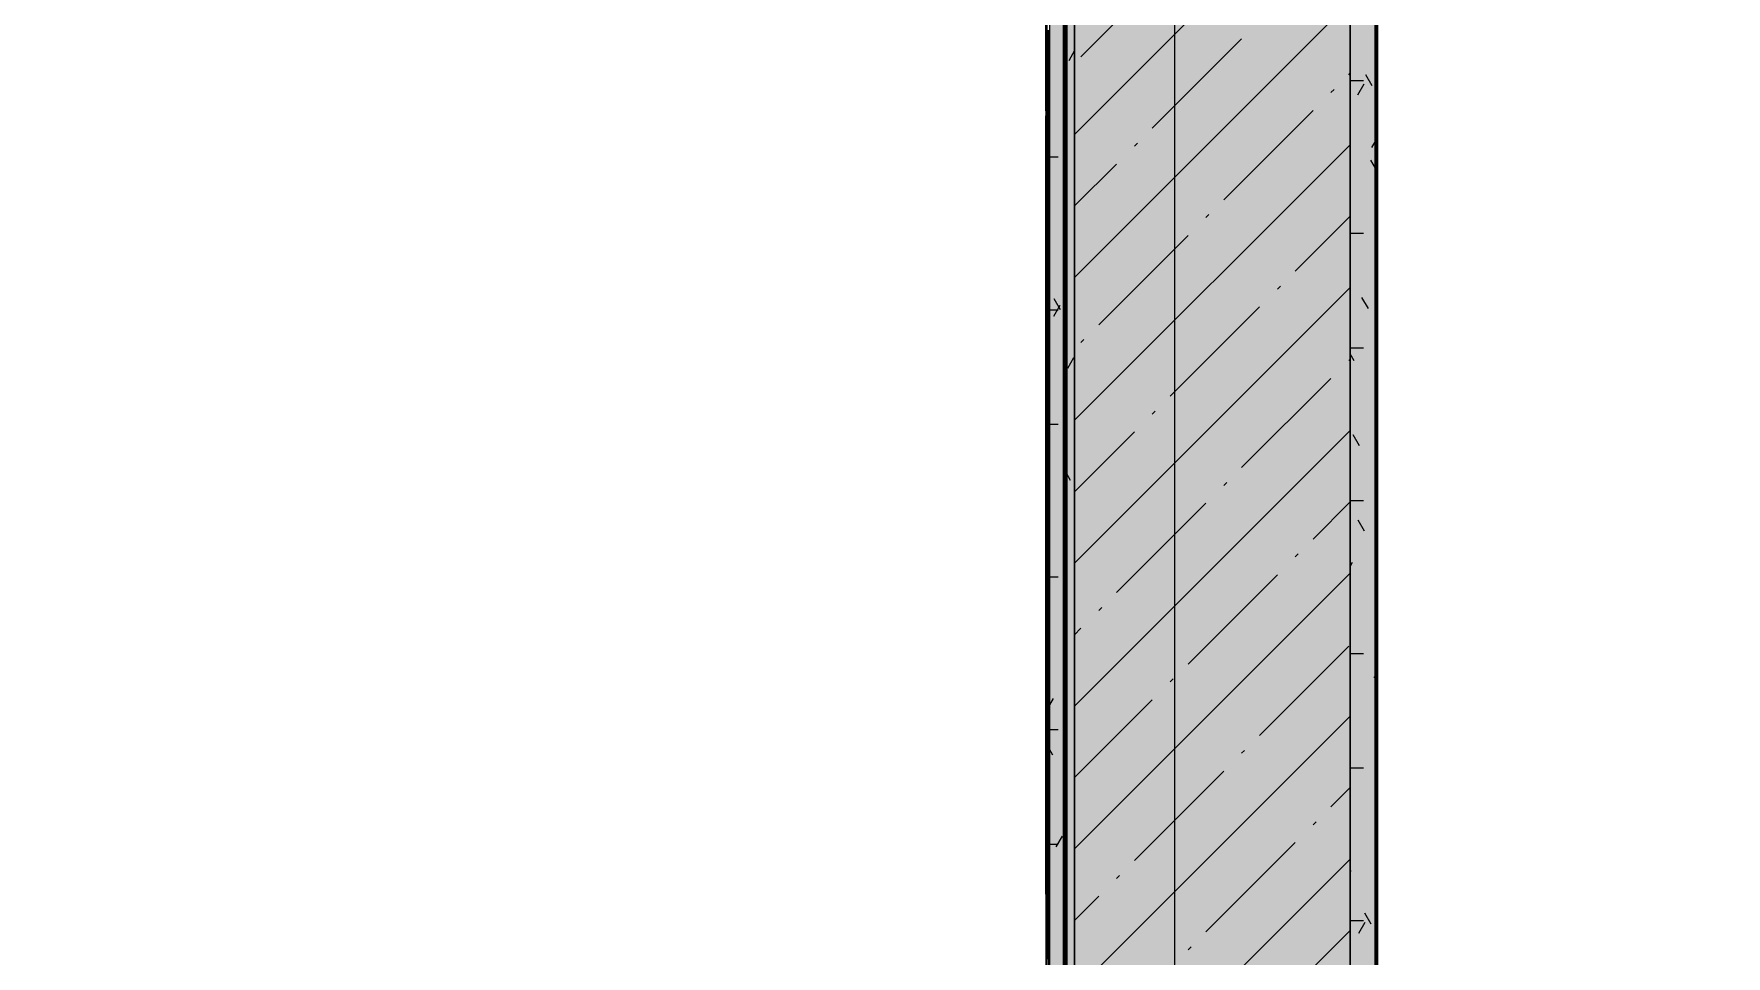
# Model space of a CAD drawing. Header units: millimetres. Extents: x -3817 to 677485, y -22715 to 103890.
# Drawn here: x 106543 to 107894, y 6882 to 7618 of the extents above; entities that cross this region are included whole.
import ezdxf

# ---------------------------------------------------------------- set-up
doc = ezdxf.new("R2010")
doc.units = ezdxf.units.MM
doc.layers.add('PDF _Геометрия', color=7, linetype='Continuous', true_color=0x1d1d1d)
doc.layers.add('PDF _Сплошная заливка', color=7, linetype='Continuous', true_color=0xffffff)

msp = doc.modelspace()

# ---------------------------------------------------------------- hatches: boundary and pattern name
at = {"layer": 'PDF _Сплошная заливка', "transparency": 33554559}
for points in [[(107394.4, 4311.3), (107593.6, 4311.3), (107593.6, 12511.4), (107373.6, 12511.4), (107373.6, 4311.3)], [(107353.6, 2061.3), (107373.6, 2061.3), (107373.6, 12291.4), (107353.6, 12291.4), (107353.6, 2081.3)]]:
    msp.add_hatch(color=256, dxfattribs=at).paths.add_polyline_path(points)

# ---------------------------------------------------------------- linework, layer by layer
at = {"layer": 'PDF _Геометрия', "color": 9, "lineweight": 9, "true_color": 0xc0c0c0}
for points in [[(107893.6, 12519.3), (107893.6, 12531.3), (105338.6, 12531.3), (105338.6, 12511.4), (107593.6, 12511.4), (107373.6, 12511.4), (105338.6, 12511.4), (105338.6, 12311.3), (107373.6, 12311.3), (107373.6, 4311.3), (107373.6, 2061.3), (107573.6, 2061.3), (107573.6, 4311.3), (107593.6, 4311.3), (107593.6, 4391.3), (107613.6, 4391.3)], [(107350.5, 7556.4), (107350.5, 7559), (107350.5, 7562.4), (107350.5, 7566.5), (107350.5, 7571.2), (107350.5, 7576.5), (107350.5, 7582.3), (107350.5, 7588.5), (107350.5, 7595.2), (107350.5, 7602.2), (107350.5, 7609.5), (107350.5, 7617), (107350.5, 7624.7)], [(107351.5, 7624.7), (107351.5, 7617), (107351.5, 7609.5), (107351.5, 7602.2), (107351.5, 7595.2), (107351.5, 7588.5), (107351.5, 7582.3), (107351.5, 7576.5), (107351.5, 7571.2), (107351.5, 7566.5), (107351.5, 7562.4), (107351.5, 7559), (107351.5, 7556.4)], [(107350.5, 7614.1), (107350.5, 7599.6), (107350.5, 7585.5), (107350.5, 7571.7), (107350.5, 7558.2), (107350.5, 7544.8), (107350.5, 7531.7), (107350.5, 7518.6), (107350.5, 7505.6), (107350.5, 7492.7), (107350.5, 7479.8), (107350.5, 7467), (107350.5, 7454.2), (107350.5, 7441.4), (107350.5, 7428.6), (107350.5, 7415.7), (107350.5, 7402.7), (107350.5, 7389.6), (107350.5, 7376.4), (107350.5, 7363), (107350.5, 7349.3), (107350.5, 7335.4), (107350.5, 7321.2), (107350.5, 7306.6), (107350.5, 7291.5), (107350.5, 7275.1), (107350.5, 7256.9), (107350.5, 7236), (107350.5, 7211.8), (107350.5, 7183.5), (107350.5, 7150.5), (107350.5, 7111.9), (107350.5, 7093.6), (107350.5, 7077.4), (107350.5, 7063.1), (107350.5, 7050.3), (107350.5, 7038.9), (107350.5, 7028.4), (107350.5, 7018.8), (107350.5, 7009.6), (107350.5, 7000.7), (107350.5, 6991.9), (107350.5, 6983.3), (107350.5, 6975), (107350.5, 6967.1), (107350.5, 6959.6), (107350.5, 6952.5), (107350.5, 6946), (107350.5, 6940), (107350.5, 6934.5), (107350.5, 6929.4)], [(107351.5, 6929.4), (107351.5, 6934.5), (107351.5, 6940), (107351.5, 6946), (107351.5, 6952.5), (107351.5, 6959.6), (107351.5, 6967.1), (107351.5, 6975), (107351.5, 6983.3), (107351.5, 6991.9), (107351.5, 7000.7), (107351.5, 7009.6), (107351.5, 7018.8), (107351.5, 7028.4), (107351.5, 7038.9), (107351.5, 7050.3), (107351.5, 7063.1), (107351.5, 7077.4), (107351.5, 7093.6), (107351.5, 7111.9), (107351.5, 7150.5), (107351.5, 7183.5), (107351.5, 7211.8), (107351.5, 7236), (107351.5, 7256.9), (107351.5, 7275.1), (107351.5, 7291.5), (107351.5, 7306.6), (107351.5, 7321.2), (107351.5, 7335.4), (107351.5, 7349.3), (107351.5, 7363), (107351.5, 7376.4), (107351.5, 7389.6), (107351.5, 7402.7), (107351.5, 7415.7), (107351.5, 7428.6), (107351.5, 7441.4), (107351.5, 7454.2), (107351.5, 7467), (107351.5, 7479.8), (107351.5, 7492.7), (107351.5, 7505.6), (107351.5, 7518.6), (107351.5, 7531.7), (107351.5, 7544.8), (107351.5, 7558.2), (107351.5, 7571.7), (107351.5, 7585.5), (107351.5, 7599.6), (107351.5, 7614.1)], [(107350.5, 7533.9), (107350.5, 7466.6), (107350.5, 7390), (107350.5, 7304), (107350.5, 7208.5), (107350.5, 7103.7), (107350.5, 7252.2), (107350.5, 7405.8), (107350.5, 7438.3), (107350.5, 7466), (107350.5, 7489.3), (107350.5, 7508.5), (107350.5, 7523.8), (107350.5, 7535.6), (107350.5, 7544), (107350.5, 7549.4), (107350.5, 7552.4)], [(107351.5, 7552.4), (107351.5, 7549.4), (107351.5, 7544), (107351.5, 7535.6), (107351.5, 7523.8), (107351.5, 7508.5), (107351.5, 7489.3), (107351.5, 7466), (107351.5, 7438.3), (107351.5, 7405.8), (107351.5, 7252.2), (107351.5, 7103.7), (107351.5, 7208.5), (107351.5, 7304), (107351.5, 7390), (107351.5, 7466.6), (107351.5, 7533.9)], [(107350.5, 6931.1), (107350.5, 7028.7), (107350.5, 7132.8), (107350.5, 7243.3), (107350.5, 7360.3), (107350.5, 7411.7), (107350.5, 7456.2), (107350.5, 7493.8), (107350.5, 7524.5)], [(107351.5, 7524.5), (107351.5, 7493.8), (107351.5, 7456.2), (107351.5, 7411.7), (107351.5, 7360.3), (107351.5, 7243.3), (107351.5, 7132.8), (107351.5, 7028.7), (107351.5, 6931.1)]]:
    msp.add_lwpolyline(points, dxfattribs=at)
for points in [[(105403.6, 2061.3), (107353.6, 2061.3), (107373.6, 2061.3), (107373.6, 12291.4), (107373.6, 12311.3), (105338.6, 12311.3), (105338.6, 12291.4), (107353.6, 12291.4), (107353.6, 2081.3), (105403.6, 2081.3)], [(107367.5, 2082.3), (107367.5, 12290.5), (107366.5, 12290.5), (107366.5, 2082.3)], [(107351.5, 6929.4), (107351.5, 7614.1), (107350.5, 7614.1), (107350.5, 6929.4)], [(107351.5, 6368.3), (107351.5, 6931.1), (107350.5, 6931.1), (107350.5, 6368.3)]]:
    msp.add_lwpolyline(points, close=True, dxfattribs=at)
at = {"layer": 'PDF _Геометрия', "color": 7, "lineweight": 9}
msp.add_lwpolyline([(107593.6, 4391.3), (107593.6, 12291.4)], close=True, dxfattribs=at)
at = {"layer": 'PDF _Геометрия', "color": 171, "lineweight": 70, "true_color": 0x8080ff}
msp.add_lwpolyline([(107366.5, 2082.3), (107366.5, 12290.5), (107365.5, 12290.5), (107365.5, 2082.3)], close=True, dxfattribs=at)
at = {"layer": 'PDF _Геометрия', "color": 7, "lineweight": 9}
for points in [[(107613.6, 4391.3), (107613.6, 12290.4)], [(107352.6, 7352.3), (107352.6, 7349), (107352.6, 7345.7), (107352.6, 7342.5), (107352.6, 7339.3), (107352.6, 7336.1), (107352.6, 7333), (107352.6, 7329.9), (107352.6, 7326.9), (107352.6, 7324), (107352.6, 7320.6), (107352.6, 7317.2), (107352.6, 7313.9), (107352.6, 7310.5), (107352.6, 7307.1), (107352.6, 7303.8), (107352.6, 7300.4), (107352.6, 7297), (107352.6, 7293.7), (107352.6, 7290.3), (107352.6, 7287), (107352.6, 7283.6), (107352.6, 7280.3), (107352.6, 7277), (107352.6, 7273.7), (107352.6, 7270.5), (107352.6, 7267.2), (107352.6, 7264), (107352.6, 7260.8), (107352.6, 7257.6), (107352.6, 7254.5), (107352.6, 7251.4), (107352.6, 7248.3), (107352.6, 7245.3), (107352.6, 7242.2), (107352.6, 7239.3), (107352.6, 7236.3), (107352.6, 7233.5), (107352.6, 7230.5), (107352.6, 7227.6), (107352.6, 7224.8), (107352.6, 7222), (107352.6, 7219.3), (107352.6, 7216.6), (107352.6, 7214), (107352.6, 7211.4), (107352.6, 7208.8), (107352.6, 7206.2), (107352.6, 7203.7), (107352.6, 7201.2), (107352.6, 7198.8), (107352.6, 7196.3), (107352.6, 7193.9), (107352.6, 7191.5), (107352.6, 7189.1), (107352.6, 7186.7), (107352.6, 7184.3), (107352.6, 7181.9), (107352.6, 7179.5), (107352.6, 7177.1), (107352.6, 7174.7), (107352.6, 7172.3), (107352.6, 7169.9), (107352.6, 7167.4), (107352.6, 7165), (107352.6, 7162.5), (107352.6, 7160), (107352.6, 7157.6), (107352.6, 7155.2), (107352.6, 7152.8), (107352.6, 7150.4), (107352.6, 7148), (107352.6, 7145.6), (107352.6, 7143.2), (107352.6, 7140.8), (107352.6, 7138.4), (107352.6, 7136), (107352.6, 7133.5), (107352.6, 7131), (107352.6, 7128.5), (107352.6, 7126.7), (107352.6, 7124.8), (107352.6, 7122.9), (107352.6, 7121), (107352.6, 7119), (107352.6, 7116.9), (107352.6, 7114.9), (107352.6, 7112.9), (107352.6, 7110.8), (107352.6, 7108.8), (107352.6, 7106.9), (107352.6, 7104.9), (107352.6, 7103.1), (107352.6, 7101.3), (107352.6, 7099.6), (107352.6, 7098), (107352.6, 7096.5), (107352.6, 7095.1), (107352.6, 7093.9), (107352.6, 7095.8), (107352.6, 7097.7), (107352.6, 7099.8), (107352.6, 7102.3), (107352.6, 7105.4), (107352.6, 7109.3), (107352.6, 7114.2), (107352.6, 7238.7), (107352.6, 7243), (107352.6, 7247.4), (107352.6, 7251.8), (107352.6, 7256.3), (107352.6, 7260.9), (107352.6, 7265.7), (107352.6, 7270.5), (107352.6, 7275.4), (107352.6, 7280.5), (107352.6, 7285.7), (107352.6, 7291.1), (107352.6, 7296.7), (107352.6, 7302.4), (107352.6, 7307.1), (107352.6, 7310.9), (107352.6, 7314.4), (107352.6, 7318), (107352.6, 7322.3), (107352.6, 7384.5), (107352.6, 7389.1), (107352.6, 7393.2), (107352.6, 7397.3), (107352.6, 7401.5), (107352.6, 7406.1), (107352.6, 7409.5), (107352.6, 7413), (107352.6, 7416.6), (107352.6, 7420.1), (107352.6, 7423.7), (107352.6, 7427.4), (107352.6, 7431.1), (107352.6, 7434.8), (107352.6, 7438.6), (107352.6, 7442.4), (107352.6, 7446.3), (107352.6, 7450.2), (107352.6, 7454.1), (107352.6, 7458), (107352.6, 7462), (107352.6, 7466), (107352.6, 7470), (107352.6, 7474.1), (107352.6, 7478.2), (107352.6, 7482.3), (107352.6, 7486.4), (107352.6, 7490.6), (107352.6, 7494.7), (107352.6, 7498.9), (107352.6, 7503.1), (107352.6, 7507.3), (107352.6, 7511.5), (107352.6, 7515.8), (107352.6, 7520), (107352.6, 7524.3), (107352.6, 7528.5), (107352.6, 7532.8), (107352.6, 7537), (107352.6, 7541.3), (107352.6, 7545.6), (107352.6, 7549.8), (107352.6, 7554.1), (107352.6, 7558.4), (107352.6, 7562.6), (107352.6, 7566.9), (107352.6, 7571.1), (107352.6, 7575.4), (107352.6, 7579.6), (107352.6, 7583.8), (107352.6, 7588), (107352.6, 7592.2), (107352.6, 7596.3), (107352.6, 7600.5), (107352.6, 7604.6), (107352.6, 7608.7), (107352.6, 7612.8), (107352.6, 7616.9), (107352.6, 7620.9)], [(107352.6, 7620.9), (107352.6, 7616.9), (107352.6, 7612.8), (107352.6, 7608.7), (107352.6, 7604.6), (107352.6, 7600.5), (107352.6, 7596.3), (107352.6, 7592.2), (107352.6, 7588), (107352.6, 7583.8), (107352.6, 7579.6), (107352.6, 7575.4), (107352.6, 7571.1), (107352.6, 7566.9), (107352.6, 7562.6), (107352.6, 7558.4), (107352.6, 7554.1), (107352.6, 7549.8), (107352.6, 7545.6), (107352.6, 7541.3), (107352.6, 7537), (107352.6, 7532.8), (107352.6, 7528.5), (107352.6, 7524.3), (107352.6, 7520), (107352.6, 7515.8), (107352.6, 7511.5), (107352.6, 7507.3), (107352.6, 7503.1), (107352.6, 7498.9), (107352.6, 7494.7), (107352.6, 7490.6), (107352.6, 7486.4), (107352.6, 7482.3), (107352.6, 7478.2), (107352.6, 7474.1), (107352.6, 7470), (107352.6, 7466), (107352.6, 7462), (107352.6, 7458), (107352.6, 7454.1), (107352.6, 7450.2), (107352.6, 7446.3), (107352.6, 7442.4), (107352.6, 7438.6), (107352.6, 7434.8), (107352.6, 7431.1), (107352.6, 7427.4), (107352.6, 7423.7), (107352.6, 7420.1), (107352.6, 7416.6), (107352.6, 7413), (107352.6, 7409.5), (107352.6, 7406.1), (107352.6, 7401.5), (107352.6, 7397.3), (107352.6, 7393.2), (107352.6, 7389.1), (107352.6, 7384.5), (107352.6, 7322.3), (107352.6, 7318), (107352.6, 7314.4), (107352.6, 7310.9), (107352.6, 7307.1), (107352.6, 7302.4), (107352.6, 7296.7), (107352.6, 7291.1), (107352.6, 7285.7), (107352.6, 7280.5), (107352.6, 7275.4), (107352.6, 7270.5), (107352.6, 7265.7), (107352.6, 7260.9), (107352.6, 7256.3), (107352.6, 7251.8), (107352.6, 7247.4), (107352.6, 7243), (107352.6, 7238.7), (107352.6, 7114.2), (107352.6, 7109.3), (107352.6, 7105.4), (107352.6, 7102.3), (107352.6, 7099.8), (107352.6, 7097.7), (107352.6, 7095.8), (107352.6, 7093.9), (107352.6, 7092.5), (107352.6, 6971.3), (107352.6, 6968.8), (107352.6, 6966.3), (107352.6, 6963.9), (107352.6, 6961.4), (107352.6, 6958.9), (107352.6, 6956.4), (107352.6, 6953.9), (107352.6, 6951.4), (107352.6, 6948.9), (107352.6, 6946.4), (107352.6, 6943.9), (107352.6, 6941.5), (107352.6, 6939), (107352.6, 6936.5), (107352.6, 6934.1), (107352.6, 6931.6), (107352.6, 6929.2), (107352.6, 6926.8), (107352.6, 6924.3), (107352.6, 6921.9), (107352.6, 6919.6), (107352.6, 6917.2), (107352.6, 6914.9), (107352.6, 6912.6), (107352.6, 6910.3), (107352.6, 6908.1), (107352.6, 6906), (107352.6, 6904), (107352.6, 6902.1), (107352.6, 6900.2), (107352.6, 6898.4), (107352.6, 6896.6), (107352.6, 6894.8), (107352.6, 6893), (107352.6, 6891.2), (107352.6, 6889.4), (107352.6, 6887.5), (107352.6, 6885.5), (107352.6, 6883.5), (107352.6, 6881.4)], [(107352.6, 7102.7), (107352.6, 7104.5), (107352.6, 7106.7), (107352.6, 7109.1), (107352.6, 7111.8), (107352.6, 7114.7), (107352.6, 7117.9), (107352.6, 7121.3), (107352.6, 7125), (107352.6, 7128.8), (107352.6, 7132.9), (107352.6, 7137.2), (107352.6, 7141.7), (107352.6, 7146.3), (107352.6, 7151.1), (107352.6, 7156.1), (107352.6, 7161.3), (107352.6, 7166.6), (107352.6, 7172.1), (107352.6, 7191.4), (107352.6, 7203.5)], [(107352.6, 6879.2), (107352.6, 6883.9), (107352.6, 6888.6), (107352.6, 6893.5), (107352.6, 6898.4), (107352.6, 6903.4), (107352.6, 6908.4), (107352.6, 6935.1), (107352.6, 6953.4), (107352.6, 6956.1), (107352.6, 6958.3), (107352.6, 6960.1), (107352.6, 6961.4), (107352.6, 6962.3), (107352.6, 6962.8), (107352.6, 6962.8), (107352.6, 6962.5), (107352.6, 6961.8), (107352.6, 6960.8), (107352.6, 6959.4), (107352.6, 6957.6), (107352.6, 6955.6), (107352.6, 6953.2), (107352.6, 6950.5), (107352.6, 6947.5), (107352.6, 6944.3), (107352.6, 6940.8), (107352.6, 6937), (107352.6, 6933), (107352.6, 6928.8), (107352.6, 6924.4), (107352.6, 6919.7), (107352.6, 6914.9), (107352.6, 6909.9), (107352.6, 6904.8), (107352.6, 6899.5), (107352.6, 6894.1), (107352.6, 6888.5), (107352.6, 6882.9), (107352.6, 6877.1)], [(107352.6, 6880.8), (107352.6, 6887.4), (107352.6, 6894.3), (107352.6, 6901.2), (107352.6, 6908.2), (107352.6, 6942.6), (107352.6, 6957.7), (107352.6, 6955.8), (107352.6, 6939.2), (107352.6, 6910.3), (107352.6, 6871.3)]]:
    msp.add_lwpolyline(points, dxfattribs=at)
at = {"layer": 'PDF _Геометрия', "color": 231, "lineweight": 70, "true_color": 0xff80c0}
msp.add_lwpolyline([(107613.6, 4391.3), (107614.6, 4391.3), (107614.6, 12290.4)], dxfattribs=at)
at = {"layer": 'PDF _Геометрия', "color": 231, "lineweight": 9, "true_color": 0xff80c0}
msp.add_lwpolyline([(107614.6, 12290.4), (107613.6, 12290.4), (107613.6, 4391.3)], dxfattribs=at)
at = {"layer": 'PDF _Геометрия', "color": 253, "lineweight": 9, "true_color": 0xaaaaaa}
msp.add_lwpolyline([(107453.6, 6416.1), (107453.6, 8003.6)], dxfattribs=at)
at = {"layer": 'PDF _Геометрия', "lineweight": 9}
for points in [[(107373.6, 7537.5), (107593.6, 7757.5)], [(107378.6, 7599.6), (107449.9, 7670.8)], [(107373.6, 7423.5), (107593.6, 7643.5)], [(107435.6, 7542.5), (107506.9, 7613.8)], [(107592.4, 7585.3), (107593.6, 7586.4)], [(107578.2, 7571), (107580.6, 7573.4)], [(107492.6, 7485.5), (107563.9, 7556.8)], [(107373.6, 7309.4), (107593.6, 7529.4)], [(107421.4, 7528.3), (107423.7, 7530.6)], [(107373.6, 7480.5), (107407.1, 7514)], [(107478.4, 7471.3), (107480.8, 7473.6)], [(107549.7, 7428.5), (107593.6, 7472.4)], [(107392.8, 7385.7), (107464.1, 7457)], [(107373.6, 7195.4), (107593.6, 7415.4)], [(107535.4, 7414.2), (107537.8, 7416.6)], [(107449.9, 7328.7), (107521.2, 7400)], [(107378.6, 7371.5), (107381, 7373.8)], [(107592.4, 7357.2), (107593.6, 7358.3)], [(107506.9, 7271.7), (107578.2, 7342.9)], [(107435.6, 7314.4), (107438, 7316.8)], [(107373.6, 7081.3), (107593.6, 7301.3)], [(107373.6, 7252.4), (107421.4, 7300.2)], [(107492.6, 7257.4), (107495, 7259.8)], [(107407.1, 7171.9), (107478.4, 7243.2)], [(107563.9, 7214.6), (107593.6, 7244.3)], [(107549.7, 7200.4), (107552, 7202.8)], [(107373.6, 6967.3), (107593.6, 7187.3)], [(107464.1, 7114.8), (107535.4, 7186.1)], [(107392.8, 7157.6), (107395.2, 7160)], [(107373.6, 7138.3), (107378.6, 7143.4)], [(107521.2, 7057.8), (107592.4, 7129.1)], [(107449.9, 7100.6), (107452.2, 7103)], [(107373.6, 7024.3), (107435.6, 7086.3)], [(107373.6, 6853.2), (107593.6, 7073.2)], [(107506.9, 7043.6), (107509.3, 7045.9)], [(107421.4, 6958), (107492.6, 7029.3)], [(107578.2, 7000.8), (107593.6, 7016.2)], [(107563.9, 6986.5), (107566.3, 6988.9)], [(107478.4, 6901), (107549.7, 6972.3)], [(107373.6, 6739.2), (107593.6, 6959.2)], [(107407.1, 6943.8), (107409.5, 6946.1)], [(107373.6, 6910.2), (107392.8, 6929.5)], [(107535.4, 6844), (107593.6, 6902.1)], [(107464.1, 6886.7), (107466.5, 6889.1)]]:
    msp.add_lwpolyline(points, dxfattribs=at)
at = {"layer": 'PDF _Геометрия', "color": 253, "lineweight": 9, "true_color": 0x9b9b9b}
for points in [[(107373.6, 7604.6), (107368.9, 7596.4)], [(107594.1, 7580.6), (107604.2, 7580.6)], [(107604.4, 7577.7), (107599.4, 7569)], [(107611, 7576.3), (107605.9, 7585.1)], [(107613.6, 7532.6), (107610.5, 7527.3)], [(107353.6, 7519.7), (107360.4, 7519.7)], [(107613.6, 7510.8), (107610, 7517)], [(107594.1, 7458.7), (107604.2, 7458.7)], [(107362.2, 7397.5), (107357.2, 7406.3)], [(107608, 7398.6), (107602.9, 7407.4)], [(107353.6, 7397.7), (107360.4, 7397.7)], [(107361.7, 7401.1), (107356.6, 7392.3)], [(107596.8, 7357), (107593.6, 7362.6)], [(107594.1, 7367.3), (107604.2, 7367.3)], [(107372.8, 7359.4), (107367.8, 7350.7)], [(107613.6, 7349.7), (107613.5, 7349.6)], [(107353.6, 7306.3), (107360.4, 7306.3)], [(107600.9, 7289), (107595.9, 7297.7)], [(107370.4, 7261.5), (107365.4, 7270.2)], [(107594.1, 7245.4), (107604.2, 7245.4)], [(107605, 7220.9), (107599.9, 7229.6)], [(107595.2, 7195.9), (107593.6, 7193.1)], [(107353.6, 7184.4), (107360.4, 7184.4)], [(107593.8, 7179.3), (107593.6, 7179.7)], [(107594.1, 7123.4), (107604.2, 7123.4)], [(107613.6, 7105.9), (107612.4, 7103.9)], [(107356.5, 7087.3), (107353.6, 7082.2)], [(107353.6, 7062.5), (107360.4, 7062.5)], [(107356.3, 7042.1), (107353.6, 7046.8)], [(107594.1, 7032), (107604.2, 7032)], [(107353.6, 6971), (107360.4, 6971)], [(107363.6, 6977.6), (107358.5, 6968.9)], [(107594.1, 6950.1), (107593.6, 6949.3)], [(107610.2, 6907.2), (107605.1, 6915.9)], [(107594.1, 6910.1), (107604.2, 6910.1)], [(107605.2, 6908.5), (107600.2, 6899.8)]]:
    msp.add_lwpolyline(points, dxfattribs=at)
at = {"layer": 'PDF _Сплошная заливка', "lineweight": 35, "transparency": 33554559}
msp.add_solid([(107613.6, 4391.3), (107613.6, 12291.4), (107593.6, 4391.3), (107593.6, 12291.4)], dxfattribs=at)

doc.saveas('drawing.dxf')
